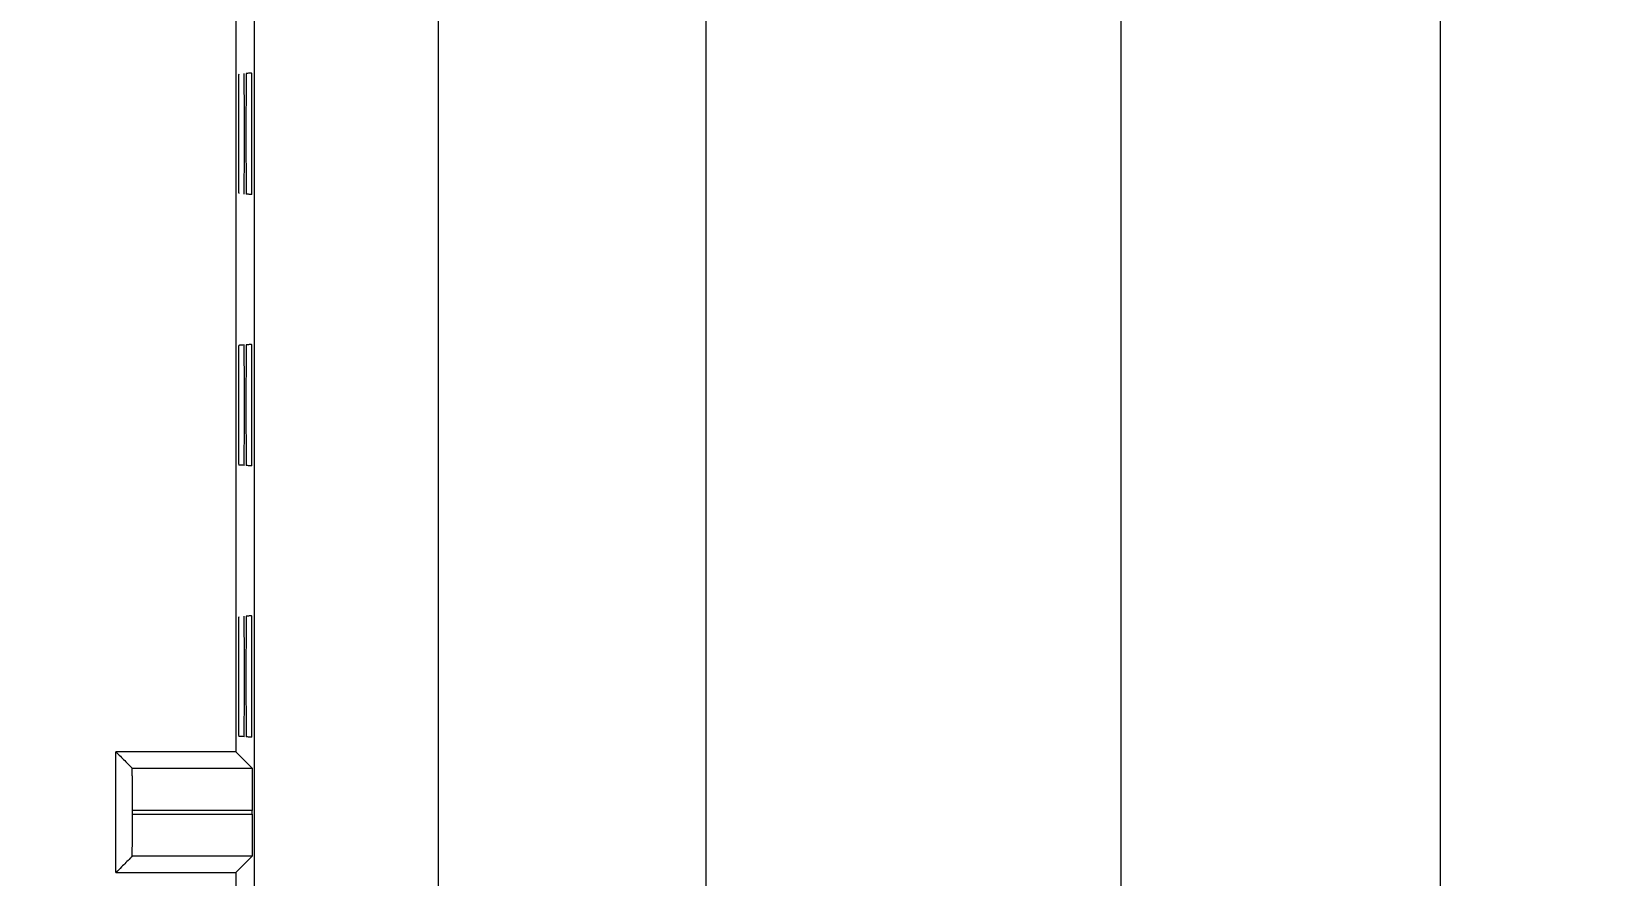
# Model space of a CAD drawing. Header units: millimetres. Extents: x -195 to 1349, y 148 to 750.
# Drawn here: x 1254.91 to 1281.02, y 352.44 to 366.43 of the extents above; entities that cross this region are included whole.
import ezdxf

# ---------------------------------------------------------------- set-up
doc = ezdxf.new("R2010")
doc.units = ezdxf.units.MM
doc.layers.get('0').update_dxf_attribs({"linetype": 'CONTINUOUS'})
doc.layers.get('Defpoints').update_dxf_attribs({"linetype": 'CONTINUOUS'})
doc.layers.add('4', color=7, linetype='CONTINUOUS', true_color=0xffffff)
doc.styles.add('ROMANC', font='romanc.shx', dxfattribs={"bigfont": 'gbcbig.shx'})
doc.dimstyles.new('YanXiu', dxfattribs={"dimtxt": 3.5, "dimasz": 2.2, "dimexe": 0.66, "dimexo": 0.66, "dimgap": 0.66, "dimtad": 0, "dimdec": 1, "dimdsep": 46, "dimtxsty": 'ROMANC', "dimcen": 0, "dimclrd": 131, "dimclre": 131, "dimclrt": 42, "dimazin": 2, "dimtfac": 1, "dimtdec": 1, "dimtofl": 0, "dimtmove": 0, "dimatfit": 3, "dimfxl": 1, "dimlwd": 5, "dimlwe": 5, "dimarcsym": 0})

# ---------------------------------------------------------------- blocks, each defined once
blk = doc.blocks.new('*D57')
at = {"color": 131, "lineweight": 5, "transparency": 16777216}
for p, q in [((1258.018, 492.781), (1285.866, 492.781)), ((1285.206, 490.581), (1285.206, 412.229)), ((1285.206, 319.889), (1285.206, 398.242)), ((1258.693, 317.689), (1285.866, 317.689))]:
    blk.add_line(p, q, dxfattribs=at)
at = {"color": 131, "lineweight": 18, "transparency": 16777216}
for points in [[(1284.839, 490.581), (1285.573, 490.581), (1285.206, 492.781)], [(1284.839, 319.889), (1285.573, 319.889), (1285.206, 317.689)]]:
    blk.add_solid(points, dxfattribs=at)
at = {"layer": 'Defpoints', "color": 0, "lineweight": 18, "transparency": 16777216}
for p in [(1257.358, 492.781), (1258.033, 317.689), (1285.206, 317.689)]:
    blk.add_point(p, dxfattribs=at)
at = {"color": 42, "lineweight": 18, "transparency": 16777216, "insert": (1285.206, 405.235), "char_height": 3.5, "attachment_point": 5, "rotation": 90, "style": 'ROMANC'}
blk.add_mtext('175.1', dxfattribs=at)
blk = doc.blocks.new('*D60')
at = {"color": 131, "lineweight": 5, "transparency": 16777216}
for p, q in [((1251.369, 470.733), (1266.762, 470.733)), ((1266.102, 468.533), (1266.102, 409.729)), ((1266.102, 341.938), (1266.102, 400.742)), ((1250.651, 339.738), (1266.762, 339.738))]:
    blk.add_line(p, q, dxfattribs=at)
at = {"color": 131, "lineweight": 18, "transparency": 16777216}
for points in [[(1265.735, 468.533), (1266.469, 468.533), (1266.102, 470.733)], [(1265.735, 341.938), (1266.469, 341.938), (1266.102, 339.738)]]:
    blk.add_solid(points, dxfattribs=at)
at = {"layer": 'Defpoints', "color": 0, "lineweight": 18, "transparency": 16777216}
for p in [(1250.709, 470.733), (1249.991, 339.738), (1266.102, 339.738)]:
    blk.add_point(p, dxfattribs=at)
at = {"color": 42, "lineweight": 18, "transparency": 16777216, "insert": (1266.102, 405.235), "char_height": 3.5, "attachment_point": 5, "rotation": 90, "style": 'ROMANC'}
blk.add_mtext('131', dxfattribs=at)
blk = doc.blocks.new('*D61')
at = {"color": 131, "lineweight": 5, "transparency": 16777216}
for p, q in [((1248.12, 488.732), (1273.648, 488.732)), ((1272.988, 486.532), (1272.988, 410.145)), ((1272.988, 323.939), (1272.988, 400.325)), ((1248.12, 321.739), (1273.648, 321.739))]:
    blk.add_line(p, q, dxfattribs=at)
at = {"color": 131, "lineweight": 18, "transparency": 16777216}
for points in [[(1272.621, 486.532), (1273.355, 486.532), (1272.988, 488.732)], [(1272.621, 323.939), (1273.355, 323.939), (1272.988, 321.739)]]:
    blk.add_solid(points, dxfattribs=at)
at = {"layer": 'Defpoints', "color": 0, "lineweight": 18, "transparency": 16777216}
for p in [(1247.46, 488.732), (1247.46, 321.739), (1272.988, 321.739)]:
    blk.add_point(p, dxfattribs=at)
at = {"color": 42, "lineweight": 18, "transparency": 16777216, "insert": (1272.988, 405.235), "char_height": 3.5, "attachment_point": 5, "rotation": 90, "style": 'ROMANC'}
blk.add_mtext('167', dxfattribs=at)
blk = doc.blocks.new('*D62')
at = {"color": 131, "lineweight": 5, "transparency": 16777216}
for p, q in [((1256.338, 491.231), (1278.941, 491.231)), ((1278.281, 489.031), (1278.281, 410.145)), ((1278.281, 321.439), (1278.281, 400.325)), ((1257.583, 319.239), (1278.941, 319.239))]:
    blk.add_line(p, q, dxfattribs=at)
at = {"color": 131, "lineweight": 18, "transparency": 16777216}
for points in [[(1277.914, 489.031), (1278.648, 489.031), (1278.281, 491.231)], [(1277.914, 321.439), (1278.648, 321.439), (1278.281, 319.239)]]:
    blk.add_solid(points, dxfattribs=at)
at = {"layer": 'Defpoints', "color": 0, "lineweight": 18, "transparency": 16777216}
for p in [(1255.678, 491.231), (1256.923, 319.239), (1278.281, 319.239)]:
    blk.add_point(p, dxfattribs=at)
at = {"color": 42, "lineweight": 18, "transparency": 16777216, "insert": (1278.281, 405.235), "char_height": 3.5, "attachment_point": 5, "rotation": 90, "style": 'ROMANC'}
blk.add_mtext('172', dxfattribs=at)
blk = doc.blocks.new('*D63')
at = {"color": 131, "lineweight": 5, "transparency": 16777216}
for p, q in [((1244.605, 499.735), (1291.557, 499.735)), ((1290.897, 497.535), (1290.897, 410.145)), ((1290.897, 312.935), (1290.897, 400.325)), ((1244.997, 310.735), (1291.557, 310.735))]:
    blk.add_line(p, q, dxfattribs=at)
at = {"color": 131, "lineweight": 18, "transparency": 16777216}
for points in [[(1290.53, 497.535), (1291.264, 497.535), (1290.897, 499.735)], [(1290.53, 312.935), (1291.264, 312.935), (1290.897, 310.735)]]:
    blk.add_solid(points, dxfattribs=at)
at = {"layer": 'Defpoints', "color": 0, "lineweight": 18, "transparency": 16777216}
for p in [(1243.945, 499.735), (1244.337, 310.735), (1290.897, 310.735)]:
    blk.add_point(p, dxfattribs=at)
at = {"color": 42, "lineweight": 18, "transparency": 16777216, "insert": (1290.897, 405.235), "char_height": 3.5, "attachment_point": 5, "rotation": 90, "style": 'ROMANC'}
blk.add_mtext('189', dxfattribs=at)
blk = doc.blocks.new('*D64')
at = {"color": 131, "lineweight": 5, "transparency": 16777216}
for p, q in [((1260.272, 505.033), (1297.486, 505.033)), ((1296.826, 502.833), (1296.826, 412.645)), ((1296.826, 307.638), (1296.826, 397.825)), ((1259.363, 305.438), (1297.486, 305.438))]:
    blk.add_line(p, q, dxfattribs=at)
at = {"color": 131, "lineweight": 18, "transparency": 16777216}
for points in [[(1296.46, 502.833), (1297.193, 502.833), (1296.826, 505.033)], [(1296.46, 307.638), (1297.193, 307.638), (1296.826, 305.438)]]:
    blk.add_solid(points, dxfattribs=at)
at = {"layer": 'Defpoints', "color": 0, "lineweight": 18, "transparency": 16777216}
for p in [(1259.612, 505.033), (1296.826, 505.033), (1258.703, 305.438)]:
    blk.add_point(p, dxfattribs=at)
at = {"color": 42, "lineweight": 18, "transparency": 16777216, "insert": (1296.826, 405.235), "char_height": 3.5, "attachment_point": 5, "rotation": 90, "style": 'ROMANC'}
blk.add_mtext('199.6', dxfattribs=at)

msp = doc.modelspace()

# ---------------------------------------------------------------- linework, layer by layer
at = {"layer": '4', "color": 7, "linetype": 'Continuous', "lineweight": 18}
for p, q in [((1261.659, 493.431), (1261.659, 317.039)), ((1258.609, 317.689), (1258.609, 492.781)), ((1258.301, 354.485), (1258.57, 354.216)), ((1256.586, 353.454), (1256.586, 353.516)), ((1258.574, 353.454), (1258.574, 353.516)), ((1258.57, 352.754), (1258.301, 352.485))]:
    msp.add_line(p, q, dxfattribs=at)
for points, knots in [([(1258.301, 455.985), (1258.301, 455.879), (1258.301, 455.773), (1258.301, 438.856), (1258.301, 422.046), (1258.301, 388.425), (1258.301, 371.614), (1258.301, 354.698), (1258.301, 354.591), (1258.301, 354.485)], [0, 0, 0, 0, 0.003136, 0.003136, 0.5, 0.5, 0.996864, 0.996864, 1, 1, 1, 1]), ([(1258.348, 365.727), (1258.348, 365.727), (1258.348, 365.721), (1258.347, 365.702), (1258.347, 365.694), (1258.347, 365.675), (1258.347, 365.664), (1258.346, 365.639), (1258.346, 365.612), (1258.346, 365.578), (1258.345, 365.551), (1258.345, 365.542), (1258.345, 365.523), (1258.345, 365.513), (1258.345, 365.481), (1258.345, 365.46), (1258.344, 365.391), (1258.344, 365.341), (1258.344, 365.273), (1258.344, 365.26), (1258.344, 365.232), (1258.344, 365.217), (1258.344, 365.174), (1258.344, 365.145), (1258.344, 365.086), (1258.343, 365.055), (1258.343, 365.009), (1258.343, 364.993), (1258.343, 364.961), (1258.343, 364.945), (1258.343, 364.897), (1258.343, 364.833), (1258.343, 364.769), (1258.343, 364.704), (1258.343, 364.671), (1258.343, 364.623), (1258.343, 364.606), (1258.343, 364.574), (1258.343, 364.494), (1258.343, 364.417), (1258.344, 364.342), (1258.344, 364.327), (1258.344, 364.297), (1258.344, 364.283), (1258.344, 364.239), (1258.344, 364.212), (1258.344, 364.131), (1258.344, 364.081), (1258.345, 364.023), (1258.345, 364.012), (1258.345, 363.99), (1258.345, 363.979), (1258.345, 363.948), (1258.345, 363.929), (1258.346, 363.893), (1258.346, 363.876), (1258.346, 363.846), (1258.346, 363.832), (1258.347, 363.807), (1258.347, 363.785), (1258.347, 363.769), (1258.348, 363.756), (1258.348, 363.751), (1258.348, 363.745), (1258.348, 363.743), (1258.348, 363.743)], [0, 0, 0, 0, 0.0625, 0.0625, 0.09375, 0.09375, 0.125, 0.125, 0.15625, 0.1875, 0.1875, 0.203125, 0.203125, 0.21875, 0.21875, 0.25, 0.25, 0.3125, 0.3125, 0.328125, 0.328125, 0.34375, 0.34375, 0.375, 0.375, 0.40625, 0.40625, 0.421875, 0.421875, 0.4375, 0.4375, 0.46875, 0.5, 0.5, 0.53125, 0.53125, 0.546875, 0.546875, 0.5625, 0.625, 0.625, 0.640625, 0.640625, 0.65625, 0.65625, 0.6875, 0.6875, 0.75, 0.75, 0.765625, 0.765625, 0.78125, 0.78125, 0.8125, 0.8125, 0.84375, 0.84375, 0.875, 0.875, 0.90625, 0.9375, 0.9375, 0.96875, 0.96875, 1, 1, 1, 1]), ([(1258.438, 363.737), (1258.438, 363.737), (1258.438, 363.743), (1258.439, 363.762), (1258.439, 363.77), (1258.439, 363.785), (1258.439, 363.79), (1258.439, 363.801), (1258.439, 363.807), (1258.44, 363.825), (1258.44, 363.853), (1258.44, 363.887), (1258.441, 363.914), (1258.441, 363.923), (1258.441, 363.943), (1258.441, 363.953), (1258.441, 363.984), (1258.441, 364.006), (1258.442, 364.075), (1258.442, 364.125), (1258.442, 364.194), (1258.442, 364.208), (1258.442, 364.236), (1258.442, 364.25), (1258.442, 364.293), (1258.442, 364.323), (1258.442, 364.383), (1258.443, 364.413), (1258.443, 364.46), (1258.443, 364.476), (1258.443, 364.508), (1258.443, 364.524), (1258.443, 364.572), (1258.443, 364.637), (1258.443, 364.702), (1258.443, 364.767), (1258.443, 364.8), (1258.443, 364.849), (1258.443, 364.865), (1258.443, 364.898), (1258.443, 364.978), (1258.443, 365.056), (1258.442, 365.132), (1258.442, 365.147), (1258.442, 365.176), (1258.442, 365.191), (1258.442, 365.234), (1258.442, 365.262), (1258.442, 365.344), (1258.442, 365.394), (1258.441, 365.452), (1258.441, 365.464), (1258.441, 365.486), (1258.441, 365.496), (1258.441, 365.527), (1258.441, 365.547), (1258.44, 365.583), (1258.44, 365.6), (1258.44, 365.631), (1258.44, 365.645), (1258.439, 365.67), (1258.439, 365.692), (1258.439, 365.708), (1258.438, 365.721), (1258.438, 365.726), (1258.438, 365.732), (1258.438, 365.734), (1258.438, 365.734)], [0, 0, 0, 0, 0.0625, 0.0625, 0.09375, 0.09375, 0.109375, 0.109375, 0.125, 0.125, 0.15625, 0.1875, 0.1875, 0.203125, 0.203125, 0.21875, 0.21875, 0.25, 0.25, 0.3125, 0.3125, 0.328125, 0.328125, 0.34375, 0.34375, 0.375, 0.375, 0.40625, 0.40625, 0.421875, 0.421875, 0.4375, 0.4375, 0.46875, 0.5, 0.5, 0.53125, 0.53125, 0.546875, 0.546875, 0.5625, 0.625, 0.625, 0.640625, 0.640625, 0.65625, 0.65625, 0.6875, 0.6875, 0.75, 0.75, 0.765625, 0.765625, 0.78125, 0.78125, 0.8125, 0.8125, 0.84375, 0.84375, 0.875, 0.875, 0.90625, 0.9375, 0.9375, 0.96875, 0.96875, 1, 1, 1, 1]), ([(1258.474, 365.736), (1258.474, 365.736), (1258.473, 365.73), (1258.473, 365.711), (1258.473, 365.703), (1258.472, 365.684), (1258.472, 365.672), (1258.472, 365.647), (1258.472, 365.619), (1258.471, 365.586), (1258.471, 365.559), (1258.471, 365.549), (1258.471, 365.53), (1258.471, 365.519), (1258.471, 365.488), (1258.471, 365.466), (1258.47, 365.397), (1258.47, 365.347), (1258.47, 365.278), (1258.47, 365.264), (1258.47, 365.236), (1258.47, 365.222), (1258.469, 365.178), (1258.469, 365.149), (1258.469, 365.089), (1258.469, 365.058), (1258.469, 365.011), (1258.469, 364.995), (1258.469, 364.963), (1258.469, 364.947), (1258.469, 364.899), (1258.469, 364.834), (1258.469, 364.769), (1258.469, 364.704), (1258.469, 364.671), (1258.469, 364.622), (1258.469, 364.605), (1258.469, 364.573), (1258.469, 364.492), (1258.469, 364.414), (1258.469, 364.338), (1258.469, 364.323), (1258.469, 364.293), (1258.469, 364.279), (1258.47, 364.235), (1258.47, 364.207), (1258.47, 364.126), (1258.47, 364.075), (1258.47, 364.017), (1258.471, 364.005), (1258.471, 363.983), (1258.471, 363.973), (1258.471, 363.941), (1258.471, 363.922), (1258.471, 363.886), (1258.471, 363.869), (1258.472, 363.838), (1258.472, 363.824), (1258.472, 363.798), (1258.473, 363.776), (1258.473, 363.76), (1258.473, 363.748), (1258.473, 363.743), (1258.474, 363.736), (1258.474, 363.734), (1258.474, 363.734)], [0, 0, 0, 0, 0.0625, 0.0625, 0.09375, 0.09375, 0.125, 0.125, 0.15625, 0.1875, 0.1875, 0.203125, 0.203125, 0.21875, 0.21875, 0.25, 0.25, 0.3125, 0.3125, 0.328125, 0.328125, 0.34375, 0.34375, 0.375, 0.375, 0.40625, 0.40625, 0.421875, 0.421875, 0.4375, 0.4375, 0.46875, 0.5, 0.5, 0.53125, 0.53125, 0.546875, 0.546875, 0.5625, 0.625, 0.625, 0.640625, 0.640625, 0.65625, 0.65625, 0.6875, 0.6875, 0.75, 0.75, 0.765625, 0.765625, 0.78125, 0.78125, 0.8125, 0.8125, 0.84375, 0.84375, 0.875, 0.875, 0.90625, 0.9375, 0.9375, 0.96875, 0.96875, 1, 1, 1, 1]), ([(1258.563, 365.742), (1258.55, 365.741), (1258.537, 365.741), (1258.514, 365.739), (1258.505, 365.738), (1258.489, 365.737), (1258.481, 365.737), (1258.474, 365.736)], [0, 0, 0, 0, 0.448295, 0.448295, 0.75351, 0.75351, 1, 1, 1, 1]), ([(1258.563, 363.728), (1258.564, 363.728), (1258.564, 363.735), (1258.564, 363.754), (1258.565, 363.762), (1258.565, 363.776), (1258.565, 363.781), (1258.565, 363.793), (1258.565, 363.799), (1258.565, 363.817), (1258.566, 363.846), (1258.566, 363.879), (1258.566, 363.907), (1258.566, 363.916), (1258.566, 363.936), (1258.567, 363.946), (1258.567, 363.978), (1258.567, 364), (1258.567, 364.069), (1258.567, 364.12), (1258.568, 364.189), (1258.568, 364.203), (1258.568, 364.231), (1258.568, 364.246), (1258.568, 364.289), (1258.568, 364.319), (1258.568, 364.38), (1258.568, 364.411), (1258.568, 364.458), (1258.568, 364.474), (1258.568, 364.506), (1258.568, 364.522), (1258.568, 364.571), (1258.569, 364.636), (1258.569, 364.702), (1258.569, 364.767), (1258.569, 364.8), (1258.569, 364.85), (1258.569, 364.866), (1258.568, 364.899), (1258.568, 364.98), (1258.568, 365.059), (1258.568, 365.135), (1258.568, 365.15), (1258.568, 365.18), (1258.568, 365.195), (1258.568, 365.239), (1258.568, 365.267), (1258.567, 365.349), (1258.567, 365.4), (1258.567, 365.459), (1258.567, 365.47), (1258.567, 365.492), (1258.567, 365.503), (1258.566, 365.534), (1258.566, 365.554), (1258.566, 365.591), (1258.566, 365.607), (1258.566, 365.639), (1258.565, 365.653), (1258.565, 365.678), (1258.565, 365.7), (1258.564, 365.716), (1258.564, 365.729), (1258.564, 365.734), (1258.564, 365.741), (1258.563, 365.742), (1258.563, 365.742)], [0, 0, 0, 0, 0.0625, 0.0625, 0.09375, 0.09375, 0.109375, 0.109375, 0.125, 0.125, 0.15625, 0.1875, 0.1875, 0.203125, 0.203125, 0.21875, 0.21875, 0.25, 0.25, 0.3125, 0.3125, 0.328125, 0.328125, 0.34375, 0.34375, 0.375, 0.375, 0.40625, 0.40625, 0.421875, 0.421875, 0.4375, 0.4375, 0.46875, 0.5, 0.5, 0.53125, 0.53125, 0.546875, 0.546875, 0.5625, 0.625, 0.625, 0.640625, 0.640625, 0.65625, 0.65625, 0.6875, 0.6875, 0.75, 0.75, 0.765625, 0.765625, 0.78125, 0.78125, 0.8125, 0.8125, 0.84375, 0.84375, 0.875, 0.875, 0.90625, 0.9375, 0.9375, 0.96875, 0.96875, 1, 1, 1, 1]), ([(1258.563, 363.728), (1258.55, 363.729), (1258.537, 363.73), (1258.514, 363.732), (1258.505, 363.732), (1258.489, 363.733), (1258.481, 363.734), (1258.474, 363.734)], [0, 0, 0, 0, 0.448296, 0.448296, 0.75351, 0.75351, 1, 1, 1, 1]), ([(1258.348, 361.227), (1258.348, 361.227), (1258.348, 361.221), (1258.347, 361.202), (1258.347, 361.194), (1258.347, 361.175), (1258.347, 361.164), (1258.346, 361.139), (1258.346, 361.112), (1258.346, 361.078), (1258.345, 361.051), (1258.345, 361.042), (1258.345, 361.023), (1258.345, 361.013), (1258.345, 360.981), (1258.345, 360.96), (1258.344, 360.891), (1258.344, 360.841), (1258.344, 360.773), (1258.344, 360.76), (1258.344, 360.732), (1258.344, 360.717), (1258.344, 360.674), (1258.344, 360.645), (1258.344, 360.586), (1258.343, 360.555), (1258.343, 360.509), (1258.343, 360.493), (1258.343, 360.461), (1258.343, 360.445), (1258.343, 360.397), (1258.343, 360.333), (1258.343, 360.269), (1258.343, 360.204), (1258.343, 360.171), (1258.343, 360.123), (1258.343, 360.106), (1258.343, 360.074), (1258.343, 359.994), (1258.343, 359.917), (1258.344, 359.842), (1258.344, 359.827), (1258.344, 359.797), (1258.344, 359.783), (1258.344, 359.739), (1258.344, 359.712), (1258.344, 359.631), (1258.344, 359.581), (1258.345, 359.523), (1258.345, 359.512), (1258.345, 359.49), (1258.345, 359.479), (1258.345, 359.448), (1258.345, 359.429), (1258.346, 359.393), (1258.346, 359.376), (1258.346, 359.346), (1258.346, 359.332), (1258.347, 359.307), (1258.347, 359.285), (1258.347, 359.269), (1258.348, 359.256), (1258.348, 359.251), (1258.348, 359.245), (1258.348, 359.243), (1258.348, 359.243)], [0, 0, 0, 0, 0.0625, 0.0625, 0.09375, 0.09375, 0.125, 0.125, 0.15625, 0.1875, 0.1875, 0.203125, 0.203125, 0.21875, 0.21875, 0.25, 0.25, 0.3125, 0.3125, 0.328125, 0.328125, 0.34375, 0.34375, 0.375, 0.375, 0.40625, 0.40625, 0.421875, 0.421875, 0.4375, 0.4375, 0.46875, 0.5, 0.5, 0.53125, 0.53125, 0.546875, 0.546875, 0.5625, 0.625, 0.625, 0.640625, 0.640625, 0.65625, 0.65625, 0.6875, 0.6875, 0.75, 0.75, 0.765625, 0.765625, 0.78125, 0.78125, 0.8125, 0.8125, 0.84375, 0.84375, 0.875, 0.875, 0.90625, 0.9375, 0.9375, 0.96875, 0.96875, 1, 1, 1, 1]), ([(1258.438, 361.234), (1258.425, 361.233), (1258.413, 361.232), (1258.392, 361.23), (1258.384, 361.23), (1258.366, 361.229), (1258.357, 361.228), (1258.348, 361.227)], [0, 0, 0, 0, 0.406541, 0.406541, 0.703271, 0.703271, 1, 1, 1, 1]), ([(1258.438, 359.237), (1258.438, 359.237), (1258.438, 359.243), (1258.439, 359.262), (1258.439, 359.27), (1258.439, 359.285), (1258.439, 359.29), (1258.439, 359.301), (1258.439, 359.307), (1258.44, 359.325), (1258.44, 359.353), (1258.44, 359.387), (1258.441, 359.414), (1258.441, 359.423), (1258.441, 359.443), (1258.441, 359.453), (1258.441, 359.484), (1258.441, 359.506), (1258.442, 359.575), (1258.442, 359.625), (1258.442, 359.694), (1258.442, 359.708), (1258.442, 359.736), (1258.442, 359.75), (1258.442, 359.793), (1258.442, 359.823), (1258.442, 359.883), (1258.443, 359.913), (1258.443, 359.96), (1258.443, 359.976), (1258.443, 360.008), (1258.443, 360.024), (1258.443, 360.072), (1258.443, 360.137), (1258.443, 360.202), (1258.443, 360.267), (1258.443, 360.3), (1258.443, 360.349), (1258.443, 360.365), (1258.443, 360.398), (1258.443, 360.478), (1258.443, 360.556), (1258.442, 360.632), (1258.442, 360.647), (1258.442, 360.676), (1258.442, 360.691), (1258.442, 360.734), (1258.442, 360.762), (1258.442, 360.844), (1258.442, 360.894), (1258.441, 360.952), (1258.441, 360.964), (1258.441, 360.986), (1258.441, 360.996), (1258.441, 361.027), (1258.441, 361.047), (1258.44, 361.083), (1258.44, 361.1), (1258.44, 361.131), (1258.44, 361.145), (1258.439, 361.17), (1258.439, 361.192), (1258.439, 361.208), (1258.438, 361.221), (1258.438, 361.226), (1258.438, 361.232), (1258.438, 361.234), (1258.438, 361.234)], [0, 0, 0, 0, 0.0625, 0.0625, 0.09375, 0.09375, 0.109375, 0.109375, 0.125, 0.125, 0.15625, 0.1875, 0.1875, 0.203125, 0.203125, 0.21875, 0.21875, 0.25, 0.25, 0.3125, 0.3125, 0.328125, 0.328125, 0.34375, 0.34375, 0.375, 0.375, 0.40625, 0.40625, 0.421875, 0.421875, 0.4375, 0.4375, 0.46875, 0.5, 0.5, 0.53125, 0.53125, 0.546875, 0.546875, 0.5625, 0.625, 0.625, 0.640625, 0.640625, 0.65625, 0.65625, 0.6875, 0.6875, 0.75, 0.75, 0.765625, 0.765625, 0.78125, 0.78125, 0.8125, 0.8125, 0.84375, 0.84375, 0.875, 0.875, 0.90625, 0.9375, 0.9375, 0.96875, 0.96875, 1, 1, 1, 1]), ([(1258.474, 361.236), (1258.474, 361.236), (1258.473, 361.23), (1258.473, 361.211), (1258.473, 361.203), (1258.472, 361.184), (1258.472, 361.172), (1258.472, 361.147), (1258.472, 361.119), (1258.471, 361.086), (1258.471, 361.059), (1258.471, 361.049), (1258.471, 361.03), (1258.471, 361.019), (1258.471, 360.988), (1258.471, 360.966), (1258.47, 360.897), (1258.47, 360.847), (1258.47, 360.778), (1258.47, 360.764), (1258.47, 360.736), (1258.47, 360.722), (1258.469, 360.678), (1258.469, 360.649), (1258.469, 360.589), (1258.469, 360.558), (1258.469, 360.511), (1258.469, 360.495), (1258.469, 360.463), (1258.469, 360.447), (1258.469, 360.399), (1258.469, 360.334), (1258.469, 360.269), (1258.469, 360.204), (1258.469, 360.171), (1258.469, 360.122), (1258.469, 360.105), (1258.469, 360.073), (1258.469, 359.992), (1258.469, 359.914), (1258.469, 359.838), (1258.469, 359.823), (1258.469, 359.793), (1258.469, 359.779), (1258.47, 359.735), (1258.47, 359.707), (1258.47, 359.626), (1258.47, 359.575), (1258.47, 359.517), (1258.471, 359.505), (1258.471, 359.483), (1258.471, 359.473), (1258.471, 359.441), (1258.471, 359.422), (1258.471, 359.386), (1258.471, 359.369), (1258.472, 359.338), (1258.472, 359.324), (1258.472, 359.298), (1258.473, 359.276), (1258.473, 359.26), (1258.473, 359.248), (1258.473, 359.243), (1258.474, 359.236), (1258.474, 359.234), (1258.474, 359.234)], [0, 0, 0, 0, 0.0625, 0.0625, 0.09375, 0.09375, 0.125, 0.125, 0.15625, 0.1875, 0.1875, 0.203125, 0.203125, 0.21875, 0.21875, 0.25, 0.25, 0.3125, 0.3125, 0.328125, 0.328125, 0.34375, 0.34375, 0.375, 0.375, 0.40625, 0.40625, 0.421875, 0.421875, 0.4375, 0.4375, 0.46875, 0.5, 0.5, 0.53125, 0.53125, 0.546875, 0.546875, 0.5625, 0.625, 0.625, 0.640625, 0.640625, 0.65625, 0.65625, 0.6875, 0.6875, 0.75, 0.75, 0.765625, 0.765625, 0.78125, 0.78125, 0.8125, 0.8125, 0.84375, 0.84375, 0.875, 0.875, 0.90625, 0.9375, 0.9375, 0.96875, 0.96875, 1, 1, 1, 1]), ([(1258.563, 361.242), (1258.55, 361.241), (1258.537, 361.241), (1258.514, 361.239), (1258.505, 361.238), (1258.489, 361.237), (1258.481, 361.237), (1258.474, 361.236)], [0, 0, 0, 0, 0.448295, 0.448295, 0.75351, 0.75351, 1, 1, 1, 1]), ([(1258.563, 359.228), (1258.564, 359.228), (1258.564, 359.235), (1258.564, 359.254), (1258.565, 359.262), (1258.565, 359.276), (1258.565, 359.281), (1258.565, 359.293), (1258.565, 359.299), (1258.565, 359.317), (1258.566, 359.346), (1258.566, 359.379), (1258.566, 359.407), (1258.566, 359.416), (1258.566, 359.436), (1258.567, 359.446), (1258.567, 359.478), (1258.567, 359.5), (1258.567, 359.569), (1258.567, 359.62), (1258.568, 359.689), (1258.568, 359.703), (1258.568, 359.731), (1258.568, 359.746), (1258.568, 359.789), (1258.568, 359.819), (1258.568, 359.88), (1258.568, 359.911), (1258.568, 359.958), (1258.568, 359.974), (1258.568, 360.006), (1258.568, 360.022), (1258.568, 360.071), (1258.569, 360.136), (1258.569, 360.202), (1258.569, 360.267), (1258.569, 360.3), (1258.569, 360.35), (1258.569, 360.366), (1258.568, 360.399), (1258.568, 360.48), (1258.568, 360.559), (1258.568, 360.635), (1258.568, 360.65), (1258.568, 360.68), (1258.568, 360.695), (1258.568, 360.739), (1258.568, 360.767), (1258.567, 360.849), (1258.567, 360.9), (1258.567, 360.959), (1258.567, 360.97), (1258.567, 360.992), (1258.567, 361.003), (1258.566, 361.034), (1258.566, 361.054), (1258.566, 361.091), (1258.566, 361.107), (1258.566, 361.139), (1258.565, 361.153), (1258.565, 361.178), (1258.565, 361.2), (1258.564, 361.216), (1258.564, 361.229), (1258.564, 361.234), (1258.564, 361.241), (1258.563, 361.242), (1258.563, 361.242)], [0, 0, 0, 0, 0.0625, 0.0625, 0.09375, 0.09375, 0.109375, 0.109375, 0.125, 0.125, 0.15625, 0.1875, 0.1875, 0.203125, 0.203125, 0.21875, 0.21875, 0.25, 0.25, 0.3125, 0.3125, 0.328125, 0.328125, 0.34375, 0.34375, 0.375, 0.375, 0.40625, 0.40625, 0.421875, 0.421875, 0.4375, 0.4375, 0.46875, 0.5, 0.5, 0.53125, 0.53125, 0.546875, 0.546875, 0.5625, 0.625, 0.625, 0.640625, 0.640625, 0.65625, 0.65625, 0.6875, 0.6875, 0.75, 0.75, 0.765625, 0.765625, 0.78125, 0.78125, 0.8125, 0.8125, 0.84375, 0.84375, 0.875, 0.875, 0.90625, 0.9375, 0.9375, 0.96875, 0.96875, 1, 1, 1, 1]), ([(1258.438, 359.237), (1258.425, 359.238), (1258.413, 359.239), (1258.392, 359.24), (1258.384, 359.241), (1258.366, 359.242), (1258.357, 359.243), (1258.348, 359.243)], [0, 0, 0, 0, 0.406541, 0.406541, 0.703271, 0.703271, 1, 1, 1, 1]), ([(1258.563, 359.228), (1258.55, 359.229), (1258.537, 359.23), (1258.514, 359.232), (1258.505, 359.232), (1258.489, 359.233), (1258.481, 359.234), (1258.474, 359.234)], [0, 0, 0, 0, 0.448296, 0.448296, 0.75351, 0.75351, 1, 1, 1, 1]), ([(1258.348, 356.727), (1258.348, 356.727), (1258.348, 356.721), (1258.347, 356.702), (1258.347, 356.694), (1258.347, 356.675), (1258.347, 356.664), (1258.346, 356.639), (1258.346, 356.612), (1258.346, 356.578), (1258.345, 356.551), (1258.345, 356.542), (1258.345, 356.523), (1258.345, 356.513), (1258.345, 356.481), (1258.345, 356.46), (1258.344, 356.391), (1258.344, 356.341), (1258.344, 356.273), (1258.344, 356.26), (1258.344, 356.232), (1258.344, 356.217), (1258.344, 356.174), (1258.344, 356.145), (1258.344, 356.086), (1258.343, 356.055), (1258.343, 356.009), (1258.343, 355.993), (1258.343, 355.961), (1258.343, 355.945), (1258.343, 355.897), (1258.343, 355.833), (1258.343, 355.769), (1258.343, 355.704), (1258.343, 355.671), (1258.343, 355.623), (1258.343, 355.606), (1258.343, 355.574), (1258.343, 355.494), (1258.343, 355.417), (1258.344, 355.342), (1258.344, 355.327), (1258.344, 355.297), (1258.344, 355.283), (1258.344, 355.239), (1258.344, 355.212), (1258.344, 355.131), (1258.344, 355.081), (1258.345, 355.023), (1258.345, 355.012), (1258.345, 354.99), (1258.345, 354.979), (1258.345, 354.948), (1258.345, 354.929), (1258.346, 354.893), (1258.346, 354.876), (1258.346, 354.846), (1258.346, 354.832), (1258.347, 354.807), (1258.347, 354.785), (1258.347, 354.769), (1258.348, 354.756), (1258.348, 354.751), (1258.348, 354.745), (1258.348, 354.743), (1258.348, 354.743)], [0, 0, 0, 0, 0.0625, 0.0625, 0.09375, 0.09375, 0.125, 0.125, 0.15625, 0.1875, 0.1875, 0.203125, 0.203125, 0.21875, 0.21875, 0.25, 0.25, 0.3125, 0.3125, 0.328125, 0.328125, 0.34375, 0.34375, 0.375, 0.375, 0.40625, 0.40625, 0.421875, 0.421875, 0.4375, 0.4375, 0.46875, 0.5, 0.5, 0.53125, 0.53125, 0.546875, 0.546875, 0.5625, 0.625, 0.625, 0.640625, 0.640625, 0.65625, 0.65625, 0.6875, 0.6875, 0.75, 0.75, 0.765625, 0.765625, 0.78125, 0.78125, 0.8125, 0.8125, 0.84375, 0.84375, 0.875, 0.875, 0.90625, 0.9375, 0.9375, 0.96875, 0.96875, 1, 1, 1, 1]), ([(1258.438, 354.737), (1258.438, 354.737), (1258.438, 354.743), (1258.439, 354.762), (1258.439, 354.77), (1258.439, 354.785), (1258.439, 354.79), (1258.439, 354.801), (1258.439, 354.807), (1258.44, 354.825), (1258.44, 354.853), (1258.44, 354.887), (1258.441, 354.914), (1258.441, 354.923), (1258.441, 354.943), (1258.441, 354.953), (1258.441, 354.984), (1258.441, 355.006), (1258.442, 355.075), (1258.442, 355.125), (1258.442, 355.194), (1258.442, 355.208), (1258.442, 355.236), (1258.442, 355.25), (1258.442, 355.293), (1258.442, 355.323), (1258.442, 355.383), (1258.443, 355.413), (1258.443, 355.46), (1258.443, 355.476), (1258.443, 355.508), (1258.443, 355.524), (1258.443, 355.572), (1258.443, 355.637), (1258.443, 355.702), (1258.443, 355.767), (1258.443, 355.8), (1258.443, 355.849), (1258.443, 355.865), (1258.443, 355.898), (1258.443, 355.978), (1258.443, 356.056), (1258.442, 356.132), (1258.442, 356.147), (1258.442, 356.176), (1258.442, 356.191), (1258.442, 356.234), (1258.442, 356.262), (1258.442, 356.344), (1258.442, 356.394), (1258.441, 356.452), (1258.441, 356.464), (1258.441, 356.486), (1258.441, 356.496), (1258.441, 356.527), (1258.441, 356.547), (1258.44, 356.583), (1258.44, 356.6), (1258.44, 356.631), (1258.44, 356.645), (1258.439, 356.67), (1258.439, 356.692), (1258.439, 356.708), (1258.438, 356.721), (1258.438, 356.726), (1258.438, 356.732), (1258.438, 356.734), (1258.438, 356.734)], [0, 0, 0, 0, 0.0625, 0.0625, 0.09375, 0.09375, 0.109375, 0.109375, 0.125, 0.125, 0.15625, 0.1875, 0.1875, 0.203125, 0.203125, 0.21875, 0.21875, 0.25, 0.25, 0.3125, 0.3125, 0.328125, 0.328125, 0.34375, 0.34375, 0.375, 0.375, 0.40625, 0.40625, 0.421875, 0.421875, 0.4375, 0.4375, 0.46875, 0.5, 0.5, 0.53125, 0.53125, 0.546875, 0.546875, 0.5625, 0.625, 0.625, 0.640625, 0.640625, 0.65625, 0.65625, 0.6875, 0.6875, 0.75, 0.75, 0.765625, 0.765625, 0.78125, 0.78125, 0.8125, 0.8125, 0.84375, 0.84375, 0.875, 0.875, 0.90625, 0.9375, 0.9375, 0.96875, 0.96875, 1, 1, 1, 1]), ([(1258.474, 356.736), (1258.474, 356.736), (1258.473, 356.73), (1258.473, 356.711), (1258.473, 356.703), (1258.472, 356.684), (1258.472, 356.672), (1258.472, 356.647), (1258.472, 356.619), (1258.471, 356.586), (1258.471, 356.559), (1258.471, 356.549), (1258.471, 356.53), (1258.471, 356.519), (1258.471, 356.488), (1258.471, 356.466), (1258.47, 356.397), (1258.47, 356.347), (1258.47, 356.278), (1258.47, 356.264), (1258.47, 356.236), (1258.47, 356.222), (1258.469, 356.178), (1258.469, 356.149), (1258.469, 356.089), (1258.469, 356.058), (1258.469, 356.011), (1258.469, 355.995), (1258.469, 355.963), (1258.469, 355.947), (1258.469, 355.899), (1258.469, 355.834), (1258.469, 355.769), (1258.469, 355.704), (1258.469, 355.671), (1258.469, 355.622), (1258.469, 355.605), (1258.469, 355.573), (1258.469, 355.492), (1258.469, 355.414), (1258.469, 355.338), (1258.469, 355.323), (1258.469, 355.293), (1258.469, 355.279), (1258.47, 355.235), (1258.47, 355.207), (1258.47, 355.126), (1258.47, 355.075), (1258.47, 355.017), (1258.471, 355.005), (1258.471, 354.983), (1258.471, 354.973), (1258.471, 354.941), (1258.471, 354.922), (1258.471, 354.886), (1258.471, 354.869), (1258.472, 354.838), (1258.472, 354.824), (1258.472, 354.798), (1258.473, 354.776), (1258.473, 354.76), (1258.473, 354.748), (1258.473, 354.743), (1258.474, 354.736), (1258.474, 354.734), (1258.474, 354.734)], [0, 0, 0, 0, 0.0625, 0.0625, 0.09375, 0.09375, 0.125, 0.125, 0.15625, 0.1875, 0.1875, 0.203125, 0.203125, 0.21875, 0.21875, 0.25, 0.25, 0.3125, 0.3125, 0.328125, 0.328125, 0.34375, 0.34375, 0.375, 0.375, 0.40625, 0.40625, 0.421875, 0.421875, 0.4375, 0.4375, 0.46875, 0.5, 0.5, 0.53125, 0.53125, 0.546875, 0.546875, 0.5625, 0.625, 0.625, 0.640625, 0.640625, 0.65625, 0.65625, 0.6875, 0.6875, 0.75, 0.75, 0.765625, 0.765625, 0.78125, 0.78125, 0.8125, 0.8125, 0.84375, 0.84375, 0.875, 0.875, 0.90625, 0.9375, 0.9375, 0.96875, 0.96875, 1, 1, 1, 1]), ([(1258.563, 356.742), (1258.55, 356.741), (1258.537, 356.741), (1258.514, 356.739), (1258.505, 356.738), (1258.489, 356.737), (1258.481, 356.737), (1258.474, 356.736)], [0, 0, 0, 0, 0.448295, 0.448295, 0.75351, 0.75351, 1, 1, 1, 1]), ([(1258.563, 354.728), (1258.564, 354.728), (1258.564, 354.735), (1258.564, 354.754), (1258.565, 354.762), (1258.565, 354.776), (1258.565, 354.781), (1258.565, 354.793), (1258.565, 354.799), (1258.565, 354.817), (1258.566, 354.846), (1258.566, 354.879), (1258.566, 354.907), (1258.566, 354.916), (1258.566, 354.936), (1258.567, 354.946), (1258.567, 354.978), (1258.567, 355), (1258.567, 355.069), (1258.567, 355.12), (1258.568, 355.189), (1258.568, 355.203), (1258.568, 355.231), (1258.568, 355.246), (1258.568, 355.289), (1258.568, 355.319), (1258.568, 355.38), (1258.568, 355.411), (1258.568, 355.458), (1258.568, 355.474), (1258.568, 355.506), (1258.568, 355.522), (1258.568, 355.571), (1258.569, 355.636), (1258.569, 355.702), (1258.569, 355.767), (1258.569, 355.8), (1258.569, 355.85), (1258.569, 355.866), (1258.568, 355.899), (1258.568, 355.98), (1258.568, 356.059), (1258.568, 356.135), (1258.568, 356.15), (1258.568, 356.18), (1258.568, 356.195), (1258.568, 356.239), (1258.568, 356.267), (1258.567, 356.349), (1258.567, 356.4), (1258.567, 356.459), (1258.567, 356.47), (1258.567, 356.492), (1258.567, 356.503), (1258.566, 356.534), (1258.566, 356.554), (1258.566, 356.591), (1258.566, 356.607), (1258.566, 356.639), (1258.565, 356.653), (1258.565, 356.678), (1258.565, 356.7), (1258.564, 356.716), (1258.564, 356.729), (1258.564, 356.734), (1258.564, 356.741), (1258.563, 356.742), (1258.563, 356.742)], [0, 0, 0, 0, 0.0625, 0.0625, 0.09375, 0.09375, 0.109375, 0.109375, 0.125, 0.125, 0.15625, 0.1875, 0.1875, 0.203125, 0.203125, 0.21875, 0.21875, 0.25, 0.25, 0.3125, 0.3125, 0.328125, 0.328125, 0.34375, 0.34375, 0.375, 0.375, 0.40625, 0.40625, 0.421875, 0.421875, 0.4375, 0.4375, 0.46875, 0.5, 0.5, 0.53125, 0.53125, 0.546875, 0.546875, 0.5625, 0.625, 0.625, 0.640625, 0.640625, 0.65625, 0.65625, 0.6875, 0.6875, 0.75, 0.75, 0.765625, 0.765625, 0.78125, 0.78125, 0.8125, 0.8125, 0.84375, 0.84375, 0.875, 0.875, 0.90625, 0.9375, 0.9375, 0.96875, 0.96875, 1, 1, 1, 1]), ([(1258.438, 354.737), (1258.425, 354.738), (1258.413, 354.739), (1258.392, 354.74), (1258.384, 354.741), (1258.366, 354.742), (1258.357, 354.743), (1258.348, 354.743)], [0, 0, 0, 0, 0.406541, 0.406541, 0.703271, 0.703271, 1, 1, 1, 1]), ([(1258.563, 354.728), (1258.55, 354.729), (1258.537, 354.73), (1258.514, 354.732), (1258.505, 354.732), (1258.489, 354.733), (1258.481, 354.734), (1258.474, 354.734)], [0, 0, 0, 0, 0.448296, 0.448296, 0.75351, 0.75351, 1, 1, 1, 1]), ([(1256.313, 354.485), (1256.325, 354.473), (1256.337, 354.461), (1256.398, 354.401), (1256.446, 354.353), (1256.523, 354.275), (1256.553, 354.246), (1256.582, 354.216)], [0, 0, 0, 0, 0.134571, 0.134571, 0.672856, 0.672856, 1, 1, 1, 1]), ([(1256.586, 353.516), (1256.586, 353.563), (1256.586, 353.608), (1256.586, 353.675), (1256.586, 353.697), (1256.586, 353.741), (1256.586, 353.762), (1256.585, 353.826), (1256.585, 353.866), (1256.585, 353.913), (1256.585, 353.923), (1256.585, 353.941), (1256.585, 353.95), (1256.585, 353.977), (1256.585, 353.994), (1256.585, 354.042), (1256.584, 354.071), (1256.584, 354.103), (1256.584, 354.109), (1256.584, 354.121), (1256.584, 354.138), (1256.584, 354.163), (1256.583, 354.178), (1256.583, 354.189), (1256.583, 354.192), (1256.583, 354.197), (1256.583, 354.2), (1256.583, 354.211), (1256.582, 354.216), (1256.582, 354.216)], [0, 0, 0, 0, 0.125, 0.125, 0.1875, 0.1875, 0.25, 0.25, 0.375, 0.375, 0.40625, 0.40625, 0.4375, 0.4375, 0.5, 0.5, 0.625, 0.625, 0.65625, 0.65625, 0.6875, 0.75, 0.8125, 0.8125, 0.84375, 0.84375, 0.875, 0.875, 1, 1, 1, 1]), ([(1258.57, 354.216), (1258.57, 354.216), (1258.571, 354.211), (1258.571, 354.198), (1258.571, 354.192), (1258.571, 354.179), (1258.571, 354.171), (1258.572, 354.144), (1258.572, 354.123), (1258.572, 354.091), (1258.572, 354.085), (1258.572, 354.071), (1258.572, 354.064), (1258.573, 354.042), (1258.573, 354.026), (1258.573, 353.978), (1258.573, 353.943), (1258.573, 353.895), (1258.573, 353.886), (1258.573, 353.866), (1258.573, 353.836), (1258.573, 353.784), (1258.574, 353.742), (1258.574, 353.709), (1258.574, 353.698), (1258.574, 353.676), (1258.574, 353.664), (1258.574, 353.608), (1258.574, 353.563), (1258.574, 353.516)], [0, 0, 0, 0, 0.125, 0.125, 0.1875, 0.1875, 0.25, 0.25, 0.375, 0.375, 0.40625, 0.40625, 0.4375, 0.4375, 0.5, 0.5, 0.625, 0.625, 0.65625, 0.65625, 0.6875, 0.75, 0.8125, 0.8125, 0.84375, 0.84375, 0.875, 0.875, 1, 1, 1, 1]), ([(1256.582, 352.754), (1256.582, 352.754), (1256.583, 352.759), (1256.583, 352.773), (1256.583, 352.778), (1256.583, 352.792), (1256.583, 352.8), (1256.584, 352.826), (1256.584, 352.848), (1256.584, 352.879), (1256.584, 352.886), (1256.584, 352.9), (1256.584, 352.907), (1256.585, 352.929), (1256.585, 352.944), (1256.585, 352.993), (1256.585, 353.028), (1256.585, 353.075), (1256.585, 353.085), (1256.585, 353.105), (1256.585, 353.135), (1256.586, 353.186), (1256.586, 353.229), (1256.586, 353.262), (1256.586, 353.273), (1256.586, 353.295), (1256.586, 353.306), (1256.586, 353.363), (1256.586, 353.408), (1256.586, 353.454)], [0, 0, 0, 0, 0.125, 0.125, 0.1875, 0.1875, 0.25, 0.25, 0.375, 0.375, 0.40625, 0.40625, 0.4375, 0.4375, 0.5, 0.5, 0.625, 0.625, 0.65625, 0.65625, 0.6875, 0.75, 0.8125, 0.8125, 0.84375, 0.84375, 0.875, 0.875, 1, 1, 1, 1]), ([(1258.574, 353.454), (1258.574, 353.408), (1258.574, 353.363), (1258.574, 353.296), (1258.574, 353.274), (1258.574, 353.23), (1258.574, 353.208), (1258.573, 353.145), (1258.573, 353.105), (1258.573, 353.057), (1258.573, 353.048), (1258.573, 353.03), (1258.573, 353.02), (1258.573, 352.994), (1258.573, 352.977), (1258.573, 352.928), (1258.572, 352.899), (1258.572, 352.867), (1258.572, 352.861), (1258.572, 352.849), (1258.572, 352.832), (1258.572, 352.808), (1258.571, 352.792), (1258.571, 352.782), (1258.571, 352.779), (1258.571, 352.773), (1258.571, 352.771), (1258.571, 352.759), (1258.57, 352.754), (1258.57, 352.754)], [0, 0, 0, 0, 0.125, 0.125, 0.1875, 0.1875, 0.25, 0.25, 0.375, 0.375, 0.40625, 0.40625, 0.4375, 0.4375, 0.5, 0.5, 0.625, 0.625, 0.65625, 0.65625, 0.6875, 0.75, 0.8125, 0.8125, 0.84375, 0.84375, 0.875, 0.875, 1, 1, 1, 1]), ([(1256.582, 352.754), (1256.571, 352.743), (1256.56, 352.732), (1256.501, 352.673), (1256.453, 352.625), (1256.374, 352.546), (1256.344, 352.516), (1256.313, 352.485)], [0, 0, 0, 0, 0.12101, 0.12101, 0.659295, 0.659295, 1, 1, 1, 1]), ([(1258.301, 352.485), (1258.301, 352.341), (1258.301, 352.197), (1258.301, 341.231), (1258.301, 330.41), (1258.301, 319.588)], [0, 0, 0, 0, 0.013153, 0.013153, 1, 1, 1, 1])]:
    msp.add_open_spline(points, degree=3, knots=knots, dxfattribs=at)
for points in [[(1256.313, 352.485), (1256.313, 353.152), (1256.313, 353.819), (1256.313, 354.485)], [(1258.301, 354.485), (1257.639, 354.485), (1256.976, 354.485), (1256.313, 354.485)], [(1256.313, 352.485), (1256.976, 352.485), (1257.639, 352.485), (1258.301, 352.485)]]:
    msp.add_open_spline(points, degree=3, dxfattribs=at)
at = {"layer": '4', "color": 7, "linetype": 'Continuous', "lineweight": 13}
for points in [[(1256.582, 354.216), (1257.245, 354.216), (1257.907, 354.216), (1258.57, 354.216)], [(1258.57, 352.754), (1257.907, 352.754), (1257.245, 352.754), (1256.582, 352.754)]]:
    msp.add_open_spline(points, degree=3, dxfattribs=at)
for points, knots in [([(1258.574, 353.516), (1258.487, 353.516), (1258.4, 353.516), (1257.737, 353.516), (1257.162, 353.516), (1256.586, 353.516)], [0, 0, 0, 0, 0.131024, 0.131024, 1, 1, 1, 1]), ([(1256.586, 353.454), (1257.052, 353.454), (1257.519, 353.454), (1258.182, 353.454), (1258.378, 353.454), (1258.574, 353.454)], [0, 0, 0, 0, 0.704233, 0.704233, 1, 1, 1, 1])]:
    msp.add_open_spline(points, degree=3, knots=knots, dxfattribs=at)

# ---------------------------------------------------------------- dimensions: what is measured, and where the dimension line sits
at = {"lineweight": 18}
for base, p1, p2, picture, middle in [((1296.826, 505.033), (1258.703, 305.438), (1259.612, 505.033), '*D64', (1296.826, 405.235)), ((1278.281, 319.239), (1255.678, 491.231), (1256.923, 319.239), '*D62', (1278.281, 405.235)), ((1272.988, 321.739), (1247.46, 488.732), (1247.46, 321.739), '*D61', (1272.988, 405.235)), ((1266.102, 339.738), (1250.709, 470.733), (1249.991, 339.738), '*D60', (1266.102, 405.235))]:
    dim = msp.add_linear_dim(base=base, p1=p1, p2=p2, angle=90, dimstyle='YanXiu', dxfattribs=at)
    dim.commit()
    dim.dimension.update_dxf_attribs({"geometry": picture, "text_midpoint": middle})
for base, p1, p2, picture, middle in [((1290.897, 310.735), (1243.945, 499.735), (1244.337, 310.735), '*D63', (1290.897, 405.235)), ((1285.206, 317.689), (1257.358, 492.781), (1258.033, 317.689), '*D57', (1285.206, 405.235))]:
    dim = msp.add_linear_dim(base=base, p1=p1, p2=p2, angle=90, dimstyle='YanXiu', dxfattribs=at)
    dim.commit()
    dim.dimension.update_dxf_attribs({"geometry": picture, "text_midpoint": middle, "dimtype": 160})

doc.saveas('drawing.dxf')
